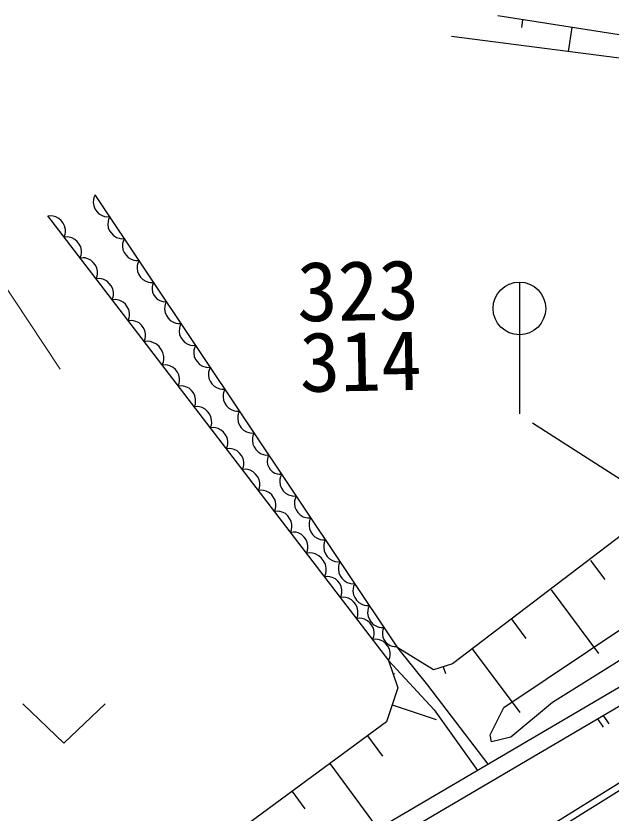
# Model space of a CAD drawing. Units: millimetres, scale not verified. Extents: x 40000 to 680000, y 20000 to 380000.
# Drawn here: x 90831 to 109056, y 277758 to 302156 of the extents above; entities that cross this region are included whole.
import ezdxf
from ezdxf.enums import TextEntityAlignment as Align

# ---------------------------------------------------------------- set-up
doc = ezdxf.new("R2010")
doc.units = ezdxf.units.MM
doc.header["$LTSCALE"] = 1000
for name, color, linetype, lineweight in [('M-BGD', 7, 'Continuous', 25), ('M-STR-HTXT', 7, 'Continuous', 13), ('M-STR-STRC', 7, 'Continuous', 25)]:
    doc.layers.add(name, color=color, linetype=linetype, lineweight=lineweight)
doc.styles.add('ＭＳ ゴシック', font='')
doc.styles.get('ＭＳ ゴシック').set_extended_font_data('MS Gothic')

msp = doc.modelspace()

# ---------------------------------------------------------------- linework, layer by layer
at = {"layer": 'M-BGD'}
for p, q in [((116149, 300518), (105593, 302156)), ((106347, 302039), (106311, 301807)), ((107855, 301805), (107741, 301069)), ((116256, 299975), (104174, 301527)), ((93203, 296531), (93198, 296450)), ((93198, 296450), (93212, 296343)), ((93216, 296598), (93203, 296531)), ((93256, 296683), (93216, 296598)), ((102524, 282816), (93256, 296683)), ((93212, 296343), (93252, 296254)), ((93252, 296254), (93306, 296173)), ((91800, 296037), (102245, 282432)), ((91904, 296035), (91810, 296024)), ((91971, 296026), (91904, 296035)), ((92049, 296004), (91971, 296026)), ((92146, 295957), (92049, 296004)), ((92218, 295890), (92146, 295957)), ((93306, 296173), (93373, 296102)), ((93373, 296102), (93467, 296048)), ((93467, 296048), (93543, 296021)), ((93543, 296021), (93610, 296008)), ((93610, 296008), (93704, 296013)), ((93704, 296013), (93664, 295927)), ((92277, 295813), (92218, 295890)), ((92323, 295727), (92277, 295813)), ((92344, 295621), (92323, 295727)), ((93651, 295860), (93647, 295780)), ((93647, 295780), (93660, 295673)), ((93664, 295927), (93651, 295860)), ((92301, 295385), (92336, 295472)), ((92336, 295472), (92345, 295540)), ((92345, 295540), (92344, 295621)), ((93660, 295673), (93700, 295583)), ((93700, 295583), (93754, 295503)), ((93754, 295503), (93821, 295431)), ((92395, 295395), (92301, 295385)), ((92462, 295386), (92395, 295395)), ((92540, 295365), (92462, 295386)), ((92637, 295317), (92540, 295365)), ((92709, 295250), (92637, 295317)), ((92768, 295174), (92709, 295250)), ((93821, 295431), (93915, 295378)), ((93915, 295378), (93991, 295351)), ((93991, 295351), (94059, 295337)), ((94059, 295337), (94152, 295342)), ((94112, 295257), (94099, 295190)), ((94152, 295342), (94112, 295257)), ((92814, 295087), (92768, 295174)), ((92835, 294981), (92814, 295087)), ((92836, 294900), (92835, 294981)), ((94099, 295190), (94095, 295109)), ((94095, 295109), (94108, 295002)), ((94108, 295002), (94148, 294913)), ((92792, 294745), (92827, 294832)), ((92886, 294756), (92792, 294745)), ((92827, 294832), (92836, 294900)), ((92954, 294747), (92886, 294756)), ((93031, 294725), (92954, 294747)), ((94148, 294913), (94202, 294832)), ((94202, 294832), (94269, 294761)), ((94269, 294761), (94363, 294707)), ((93128, 294678), (93031, 294725)), ((93200, 294611), (93128, 294678)), ((93259, 294534), (93200, 294611)), ((93305, 294448), (93259, 294534)), ((94363, 294707), (94440, 294680)), ((94440, 294680), (94507, 294667)), ((94507, 294667), (94601, 294672)), ((94547, 294519), (94543, 294439)), ((94560, 294587), (94547, 294519)), ((94601, 294672), (94560, 294587)), ((93326, 294341), (93305, 294448)), ((93318, 294193), (93327, 294261)), ((93327, 294261), (93326, 294341)), ((94543, 294439), (94556, 294332)), ((94556, 294332), (94597, 294242)), ((93283, 294105), (93318, 294193)), ((93377, 294116), (93283, 294105)), ((93445, 294107), (93377, 294116)), ((93522, 294085), (93445, 294107)), ((93620, 294038), (93522, 294085)), ((93691, 293971), (93620, 294038)), ((94597, 294242), (94650, 294162)), ((94650, 294162), (94718, 294090)), ((94718, 294090), (94812, 294037)), ((94812, 294037), (94888, 294010)), ((94888, 294010), (94955, 293997)), ((93750, 293894), (93691, 293971)), ((93796, 293808), (93750, 293894)), ((93817, 293702), (93796, 293808)), ((94955, 293997), (95049, 294001)), ((95002, 293868), (94998, 293798)), ((94998, 293798), (95010, 293704)), ((95013, 293927), (95002, 293868)), ((95049, 294001), (95013, 293927)), ((93774, 293466), (93809, 293553)), ((93809, 293553), (93818, 293621)), ((93818, 293621), (93817, 293702)), ((95010, 293704), (95045, 293625)), ((95045, 293625), (95092, 293555)), ((95092, 293555), (95151, 293492)), ((93868, 293476), (93774, 293466)), ((93936, 293468), (93868, 293476)), ((94013, 293446), (93936, 293468)), ((94111, 293399), (94013, 293446)), ((94182, 293332), (94111, 293399)), ((94241, 293255), (94182, 293332)), ((95151, 293492), (95233, 293446)), ((95233, 293446), (95300, 293422)), ((95300, 293422), (95358, 293410)), ((95358, 293410), (95441, 293414)), ((95401, 293329), (95387, 293262)), ((95441, 293414), (95401, 293329)), ((94287, 293168), (94241, 293255)), ((94308, 293062), (94287, 293168)), ((94309, 292981), (94308, 293062)), ((95387, 293262), (95383, 293182)), ((95383, 293182), (95396, 293074)), ((95396, 293074), (95437, 292985)), ((94265, 292826), (94300, 292914)), ((94359, 292837), (94265, 292826)), ((94300, 292914), (94309, 292981)), ((94427, 292828), (94359, 292837)), ((94504, 292806), (94427, 292828)), ((94602, 292759), (94504, 292806)), ((95437, 292985), (95490, 292905)), ((95490, 292905), (95558, 292833)), ((95558, 292833), (95652, 292780)), ((94673, 292692), (94602, 292759)), ((94732, 292615), (94673, 292692)), ((94778, 292529), (94732, 292615)), ((95652, 292780), (95728, 292753)), ((95728, 292753), (95795, 292739)), ((95795, 292739), (95889, 292744)), ((95835, 292592), (95831, 292511)), ((95849, 292659), (95835, 292592)), ((95889, 292744), (95849, 292659)), ((94799, 292422), (94778, 292529)), ((94791, 292274), (94800, 292342)), ((94800, 292342), (94799, 292422)), ((95831, 292511), (95844, 292404)), ((95844, 292404), (95885, 292315)), ((95885, 292315), (95939, 292234)), ((94756, 292186), (94791, 292274)), ((94862, 292198), (94756, 292186)), ((94938, 292188), (94862, 292198)), ((95025, 292164), (94938, 292188)), ((95135, 292111), (95025, 292164)), ((95215, 292036), (95135, 292111)), ((95939, 292234), (96006, 292163)), ((96006, 292163), (96100, 292109)), ((96100, 292109), (96176, 292082)), ((96176, 292082), (96243, 292069)), ((96243, 292069), (96337, 292074)), ((96337, 292074), (96297, 291989)), ((95282, 291949), (95215, 292036)), ((95334, 291852), (95282, 291949)), ((95357, 291732), (95334, 291852)), ((96283, 291921), (96279, 291841)), ((96279, 291841), (96292, 291734)), ((96297, 291989), (96283, 291921)), ((95309, 291467), (95348, 291565)), ((95348, 291565), (95358, 291642)), ((95358, 291642), (95357, 291732)), ((96292, 291734), (96333, 291644)), ((96333, 291644), (96387, 291564)), ((96387, 291564), (96454, 291492)), ((95402, 291478), (95309, 291467)), ((95470, 291469), (95402, 291478)), ((95548, 291447), (95470, 291469)), ((95645, 291400), (95548, 291447)), ((95717, 291333), (95645, 291400)), ((95776, 291256), (95717, 291333)), ((96454, 291492), (96548, 291439)), ((96548, 291439), (96624, 291412)), ((96624, 291412), (96691, 291399)), ((96691, 291399), (96785, 291403)), ((96785, 291403), (96745, 291318)), ((95822, 291169), (95776, 291256)), ((95843, 291063), (95822, 291169)), ((96731, 291251), (96727, 291170)), ((96727, 291170), (96741, 291063)), ((96745, 291318), (96731, 291251)), ((95800, 290827), (95834, 290915)), ((95893, 290838), (95800, 290827)), ((95834, 290915), (95843, 290982)), ((95843, 290982), (95843, 291063)), ((95961, 290829), (95893, 290838)), ((96741, 291063), (96781, 290974)), ((96781, 290974), (96835, 290893)), ((96835, 290893), (96902, 290822)), ((128885, 290852), (103099, 274820)), ((96039, 290807), (95961, 290829)), ((96136, 290760), (96039, 290807)), ((96208, 290693), (96136, 290760)), ((96267, 290616), (96208, 290693)), ((96313, 290530), (96267, 290616)), ((96902, 290822), (96996, 290768)), ((96996, 290768), (97072, 290741)), ((97072, 290741), (97139, 290728)), ((97139, 290728), (97233, 290733)), ((97193, 290648), (97179, 290581)), ((97233, 290733), (97193, 290648)), ((96334, 290423), (96313, 290530)), ((96326, 290275), (96334, 290343)), ((96334, 290343), (96334, 290423)), ((97179, 290581), (97175, 290500)), ((97175, 290500), (97189, 290393)), ((97189, 290393), (97229, 290303)), ((128802, 290563), (103341, 274733)), ((96291, 290188), (96326, 290275)), ((96384, 290198), (96291, 290188)), ((96452, 290189), (96384, 290198)), ((96530, 290168), (96452, 290189)), ((96627, 290120), (96530, 290168)), ((96699, 290053), (96627, 290120)), ((97229, 290303), (97283, 290223)), ((97283, 290223), (97350, 290151)), ((97350, 290151), (97444, 290098)), ((96758, 289977), (96699, 290053)), ((96804, 289890), (96758, 289977)), ((96825, 289784), (96804, 289890)), ((97444, 290098), (97520, 290071)), ((97520, 290071), (97587, 290058)), ((97587, 290058), (97681, 290062)), ((97628, 289910), (97623, 289830)), ((97641, 289977), (97628, 289910)), ((97681, 290062), (97641, 289977)), ((96782, 289548), (96817, 289635)), ((96817, 289635), (96826, 289703)), ((96826, 289703), (96825, 289784)), ((97623, 289830), (97637, 289722)), ((97637, 289722), (97677, 289633)), ((97677, 289633), (97731, 289552)), ((96876, 289559), (96782, 289548)), ((96943, 289550), (96876, 289559)), ((97021, 289528), (96943, 289550)), ((97118, 289481), (97021, 289528)), ((97190, 289414), (97118, 289481)), ((97249, 289337), (97190, 289414)), ((97731, 289552), (97798, 289481)), ((97798, 289481), (97892, 289427)), ((97892, 289427), (97968, 289401)), ((97968, 289401), (98035, 289387)), ((98035, 289387), (98129, 289392)), ((98129, 289392), (98089, 289307)), ((97295, 289250), (97249, 289337)), ((97316, 289144), (97295, 289250)), ((97317, 289064), (97316, 289144)), ((98076, 289240), (98071, 289159)), ((98071, 289159), (98085, 289052)), ((98089, 289307), (98076, 289240)), ((97273, 288908), (97308, 288996)), ((97367, 288919), (97273, 288908)), ((97308, 288996), (97317, 289064)), ((97434, 288910), (97367, 288919)), ((97512, 288888), (97434, 288910)), ((97609, 288841), (97512, 288888)), ((98085, 289052), (98125, 288962)), ((98125, 288962), (98179, 288882)), ((98179, 288882), (98246, 288810)), ((97681, 288774), (97609, 288841)), ((97740, 288697), (97681, 288774)), ((97786, 288611), (97740, 288697)), ((98246, 288810), (98340, 288757)), ((98340, 288757), (98416, 288730)), ((98416, 288730), (98483, 288717)), ((98483, 288717), (98577, 288721)), ((98542, 288647), (98530, 288588)), ((98577, 288721), (98542, 288647)), ((112815, 288877), (104199, 282329)), ((97807, 288505), (97786, 288611)), ((97799, 288356), (97808, 288424)), ((97808, 288424), (97807, 288505)), ((98530, 288588), (98527, 288518)), ((98527, 288518), (98538, 288424)), ((98538, 288424), (98574, 288346)), ((97764, 288269), (97799, 288356)), ((97858, 288279), (97764, 288269)), ((97925, 288270), (97858, 288279)), ((98003, 288249), (97925, 288270)), ((98100, 288201), (98003, 288249)), ((98172, 288134), (98100, 288201)), ((98574, 288346), (98621, 288275)), ((98621, 288275), (98680, 288213)), ((98680, 288213), (98762, 288166)), ((98762, 288166), (98828, 288142)), ((98231, 288058), (98172, 288134)), ((98277, 287971), (98231, 288058)), ((98298, 287865), (98277, 287971)), ((98828, 288142), (98887, 288131)), ((98887, 288131), (98969, 288135)), ((98916, 287982), (98911, 287902)), ((98929, 288050), (98916, 287982)), ((98969, 288135), (98929, 288050)), ((98255, 287629), (98290, 287716)), ((98290, 287716), (98299, 287784)), ((98299, 287784), (98298, 287865)), ((98911, 287902), (98925, 287795)), ((98925, 287795), (98965, 287705)), ((98965, 287705), (99019, 287625)), ((117752, 287679), (107259, 281143)), ((98349, 287640), (98255, 287629)), ((98417, 287631), (98349, 287640)), ((98494, 287609), (98417, 287631)), ((98592, 287562), (98494, 287609)), ((98663, 287495), (98592, 287562)), ((98722, 287418), (98663, 287495)), ((98768, 287331), (98722, 287418)), ((99019, 287625), (99086, 287553)), ((99086, 287553), (99180, 287500)), ((99180, 287500), (99256, 287473)), ((99256, 287473), (99323, 287460)), ((99323, 287460), (99417, 287464)), ((99417, 287464), (99377, 287379)), ((98789, 287225), (98768, 287331)), ((98790, 287145), (98789, 287225)), ((99364, 287312), (99359, 287232)), ((99359, 287232), (99373, 287124)), ((99377, 287379), (99364, 287312)), ((98746, 286989), (98781, 287077)), ((98840, 287000), (98746, 286989)), ((98781, 287077), (98790, 287145)), ((98908, 286991), (98840, 287000)), ((98985, 286969), (98908, 286991)), ((99083, 286922), (98985, 286969)), ((99373, 287124), (99413, 287035)), ((99413, 287035), (99467, 286954)), ((99467, 286954), (99534, 286883)), ((99154, 286855), (99083, 286922)), ((99213, 286778), (99154, 286855)), ((99259, 286692), (99213, 286778)), ((99280, 286586), (99259, 286692)), ((99534, 286883), (99628, 286829)), ((99628, 286829), (99704, 286802)), ((99704, 286802), (99771, 286789)), ((99771, 286789), (99865, 286794)), ((99825, 286709), (99812, 286642)), ((99865, 286794), (99825, 286709)), ((99272, 286437), (99281, 286505)), ((99281, 286505), (99280, 286586)), ((99812, 286642), (99808, 286561)), ((99808, 286561), (99821, 286454)), ((99821, 286454), (99861, 286364)), ((99237, 286350), (99272, 286437)), ((99331, 286360), (99237, 286350)), ((99399, 286351), (99331, 286360)), ((99476, 286330), (99399, 286351)), ((99574, 286282), (99476, 286330)), ((99645, 286216), (99574, 286282)), ((99704, 286139), (99645, 286216)), ((99861, 286364), (99915, 286284)), ((99915, 286284), (99982, 286212)), ((99982, 286212), (100076, 286159)), ((99750, 286052), (99704, 286139)), ((99771, 285946), (99750, 286052)), ((100076, 286159), (100152, 286132)), ((100152, 286132), (100220, 286119)), ((100220, 286119), (100313, 286123)), ((100260, 285971), (100256, 285891)), ((100273, 286038), (100260, 285971)), ((100313, 286123), (100273, 286038)), ((99728, 285710), (99763, 285798)), ((99834, 285722), (99728, 285710)), ((99763, 285798), (99772, 285865)), ((99772, 285865), (99771, 285946)), ((99910, 285712), (99834, 285722)), ((99997, 285688), (99910, 285712)), ((100256, 285891), (100269, 285783)), ((100269, 285783), (100309, 285694)), ((100107, 285634), (99997, 285688)), ((100187, 285559), (100107, 285634)), ((100254, 285473), (100187, 285559)), ((100306, 285375), (100254, 285473)), ((100309, 285694), (100363, 285613)), ((100363, 285613), (100430, 285542)), ((100430, 285542), (100524, 285488)), ((100524, 285488), (100600, 285462)), ((108431, 285491), (108867, 284908)), ((100329, 285256), (100306, 285375)), ((100330, 285165), (100329, 285256)), ((100600, 285462), (100668, 285448)), ((100668, 285448), (100762, 285453)), ((100708, 285301), (100704, 285220)), ((100704, 285220), (100717, 285113)), ((100721, 285368), (100708, 285301)), ((100762, 285453), (100721, 285368)), ((105769, 280993), (112375, 285414)), ((100281, 284990), (100320, 285089)), ((100374, 285001), (100281, 284990)), ((100320, 285089), (100330, 285165)), ((100442, 284992), (100374, 285001)), ((100520, 284971), (100442, 284992)), ((100717, 285113), (100758, 285023)), ((100758, 285023), (100811, 284943)), ((100617, 284923), (100520, 284971)), ((100689, 284856), (100617, 284923)), ((100748, 284780), (100689, 284856)), ((100794, 284693), (100748, 284780)), ((100811, 284943), (100878, 284871)), ((100878, 284871), (100972, 284818)), ((100972, 284818), (101049, 284791)), ((101049, 284791), (101116, 284778)), ((101116, 284778), (101210, 284782)), ((101210, 284782), (101169, 284697)), ((100814, 284587), (100794, 284693)), ((100806, 284438), (100815, 284506)), ((100815, 284506), (100814, 284587)), ((101156, 284630), (101152, 284550)), ((101152, 284550), (101165, 284442)), ((101169, 284697), (101156, 284630)), ((107222, 284587), (108674, 282643)), ((100772, 284351), (100806, 284438)), ((100865, 284362), (100772, 284351)), ((100933, 284353), (100865, 284362)), ((101011, 284331), (100933, 284353)), ((101108, 284284), (101011, 284331)), ((101180, 284217), (101108, 284284)), ((101165, 284442), (101206, 284353)), ((101206, 284353), (101259, 284272)), ((101259, 284272), (101327, 284201)), ((113458, 284050), (98402, 275207)), ((101239, 284140), (101180, 284217)), ((101285, 284053), (101239, 284140)), ((101306, 283947), (101285, 284053)), ((101327, 284201), (101421, 284147)), ((101421, 284147), (101497, 284121)), ((101497, 284121), (101564, 284107)), ((101564, 284107), (101658, 284112)), ((101618, 284027), (101604, 283960)), ((101658, 284112), (101618, 284027)), ((101263, 283711), (101298, 283799)), ((101298, 283799), (101306, 283866)), ((101306, 283866), (101306, 283947)), ((101604, 283960), (101600, 283879)), ((101600, 283879), (101613, 283772)), ((101613, 283772), (101654, 283682)), ((113722, 283620), (98657, 274772)), ((101356, 283722), (101263, 283711)), ((101424, 283713), (101356, 283722)), ((101502, 283691), (101424, 283713)), ((101599, 283644), (101502, 283691)), ((101671, 283577), (101599, 283644)), ((101654, 283682), (101707, 283602)), ((101730, 283500), (101671, 283577)), ((101707, 283602), (101775, 283531)), ((101775, 283531), (101869, 283477)), ((106013, 283684), (106449, 283101)), ((101776, 283414), (101730, 283500)), ((101797, 283307), (101776, 283414)), ((101797, 283227), (101797, 283307)), ((101869, 283477), (101945, 283450)), ((101945, 283450), (102012, 283437)), ((102012, 283437), (102106, 283441)), ((102059, 283308), (102055, 283238)), ((102071, 283367), (102059, 283308)), ((102106, 283441), (102071, 283367)), ((101754, 283071), (101789, 283159)), ((101847, 283082), (101754, 283071)), ((101789, 283159), (101797, 283227)), ((101915, 283073), (101847, 283082)), ((101993, 283052), (101915, 283073)), ((102090, 283004), (101993, 283052)), ((102055, 283238), (102067, 283144)), ((102067, 283144), (102102, 283066)), ((102102, 283066), (102149, 282995)), ((102162, 282937), (102090, 283004)), ((102149, 282995), (102208, 282933)), ((102221, 282861), (102162, 282937)), ((102208, 282933), (102290, 282886)), ((102267, 282774), (102221, 282861)), ((102290, 282886), (102357, 282862)), ((102357, 282862), (102416, 282851)), ((102416, 282851), (102498, 282855)), ((103623, 282137), (102524, 282816)), ((103448, 281671), (102524, 282816)), ((104804, 282781), (106258, 280834)), ((102288, 282668), (102267, 282774)), ((102280, 282519), (102289, 282587)), ((102289, 282587), (102288, 282668)), ((102245, 282432), (102280, 282519)), ((102245, 282432), (102525, 281595)), ((102245, 282432), (103641, 280921)), ((104199, 282329), (103623, 282137)), ((103911, 282233), (103981, 282026)), ((102385, 282013), (102432, 282029)), ((102525, 281595), (102177, 280548)), ((105289, 279251), (103448, 281671)), ((91041, 281104), (92301, 279895)), ((92301, 279895), (93561, 281104)), ((102351, 281071), (103701, 280623)), ((107259, 281143), (105987, 280077)), ((103641, 280921), (104961, 279059)), ((105351, 280156), (105769, 280993)), ((108828, 280382), (108647, 280639)), ((108997, 280491), (108821, 280742)), ((102177, 280548), (95781, 275848)), ((101600, 280122), (102059, 279499)), ((105394, 279937), (105351, 280156)), ((105987, 280077), (105394, 279937)), ((100445, 279270), (101865, 277346)), ((99291, 278419), (99683, 277887))]:
    msp.add_line(p, q, dxfattribs=at)
msp.add_circle((106249, 293204), 806, dxfattribs=at)
at = {"layer": 'M-STR-HTXT'}
msp.add_line((92189, 291349), (88454, 296952), dxfattribs=at)
at = {"layer": 'M-STR-STRC'}
for p, q in [((106249, 294010), (106249, 289978)), ((106650, 289698), (120401, 280904))]:
    msp.add_line(p, q, dxfattribs=at)
msp.add_circle((106249, 293204), 806, dxfattribs=at)

# ---------------------------------------------------------------- texts
at = {"layer": 'M-STR-STRC', "style": 'ＭＳ ゴシック'}
for s, p in [('323', (99461, 292253)), ('314', (99541, 290095))]:
    msp.add_text(s, height=1833, rotation=1, dxfattribs=at).set_placement(p, align=Align.BOTTOM_LEFT)

doc.saveas('drawing.dxf')
